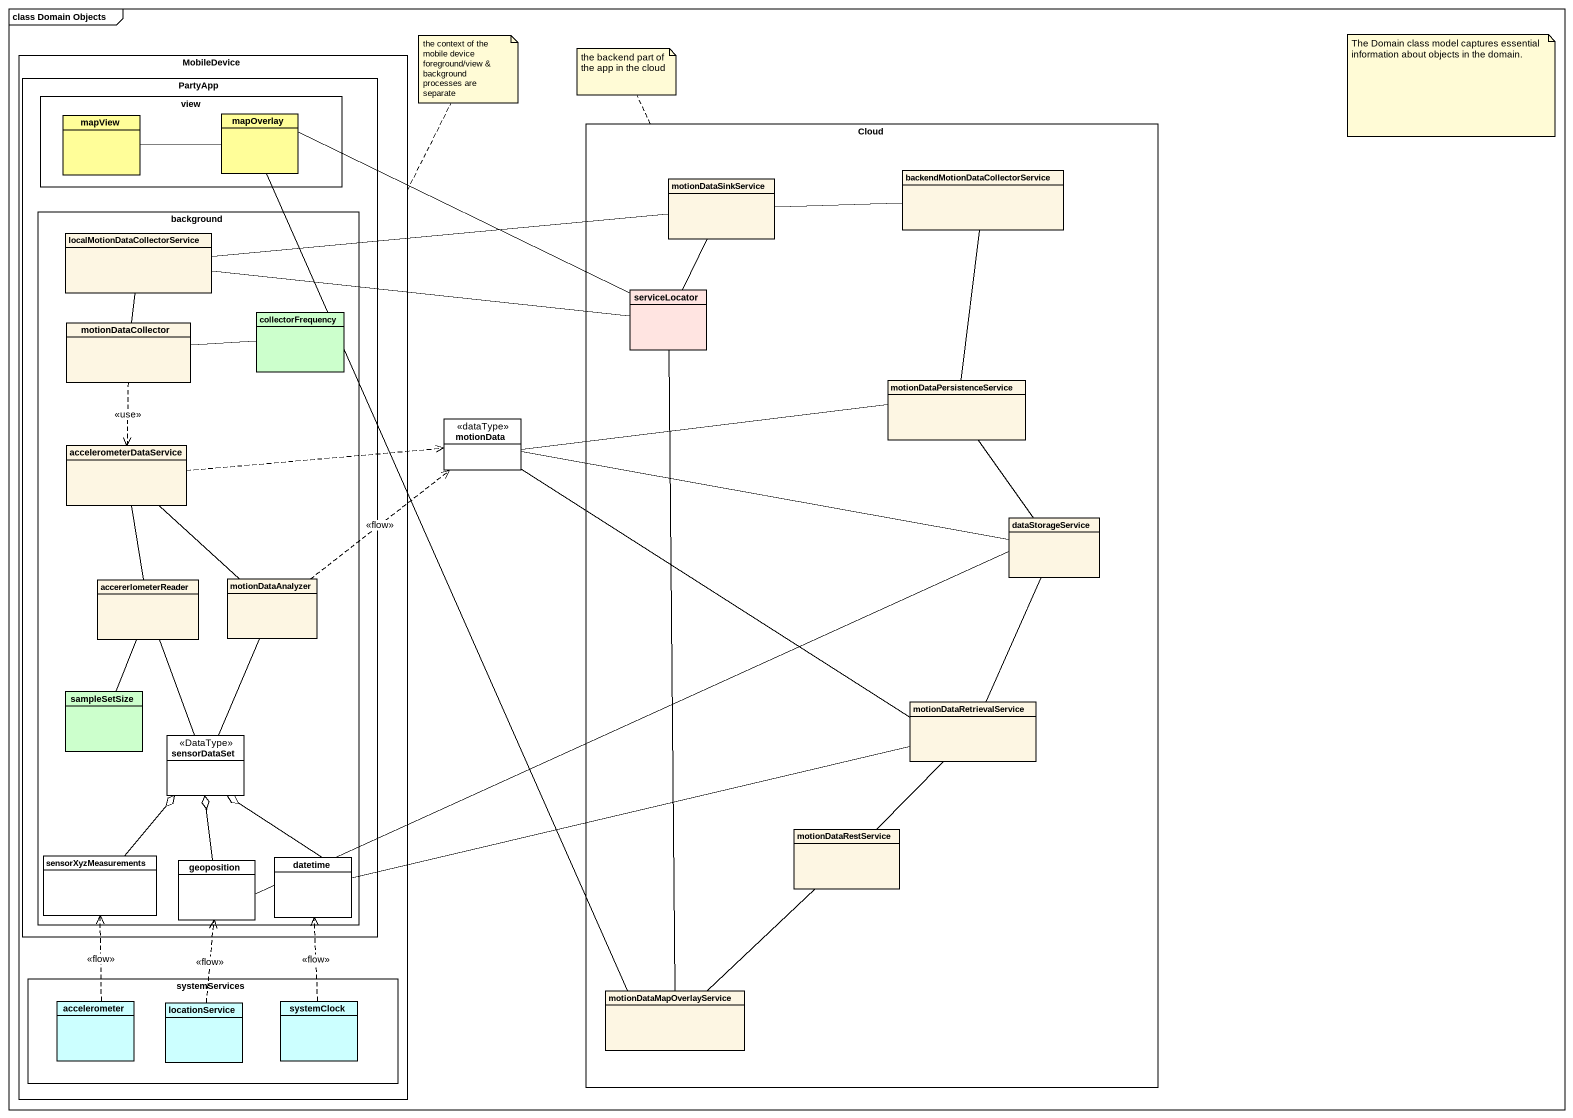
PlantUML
@startuml
mainframe class Domain Objects
hide circle
hide empty members
rectangle MobileDevice {
  rectangle PartyApp {
    rectangle view {
      class mapView #FFFE99
      class mapOverlay #FFFE99
    }
    rectangle background {
      class "localMotionDataCollectorService" as localMotionDataCollectorServ
      class collectorFrequency #CCFFCC
      class motionDataCollector
      class accelerometerDataService
      class accererlometerReader
      class motionDataAnalyzer
      class sampleSetSize #CCFFCC
      class sensorDataSet <<DataType>> #FFFFFF
      class sensorXyzMeasurements #FFFFFF
      class geoposition #FFFFFF
      class datetime #FFFFFF
    }
  }
  rectangle systemServices {
    class accelerometer #CCFFFF
    class locationService #CCFFFF
    class systemClock #CCFFFF
  }
}
rectangle "Cloud" as Cloud_ {
  class motionDataSinkService
  class "backendMotionDataCollectorService" as backendMotionDataCollectorSe
  class serviceLocator #FFE4E1
  class motionDataPersistenceService
  class dataStorageService
  class motionDataRetrievalService
  class motionDataRestService
  class motionDataMapOverlayService
}
class motionData <<dataType>> #FFFFFF
mapOverlay -left- mapView
mapOverlay -right- serviceLocator
backendMotionDataCollectorSe -left- motionDataSinkService
backendMotionDataCollectorSe -- motionDataPersistenceService
localMotionDataCollectorServ -right- motionDataSinkService
localMotionDataCollectorServ -right- serviceLocator
serviceLocator -up- motionDataSinkService
serviceLocator -- motionDataMapOverlayService
motionDataCollector -up- localMotionDataCollectorServ
motionDataCollector -right- collectorFrequency
motionDataCollector ..> accelerometerDataService : <<use>>
motionDataPersistenceService -left- motionData
motionDataPersistenceService -- dataStorageService
accelerometerDataService .right.> motionData
accelerometerDataService -- accererlometerReader
accelerometerDataService -- motionDataAnalyzer
dataStorageService -left- motionData
dataStorageService -left- geoposition
accererlometerReader -- sampleSetSize
accererlometerReader -- sensorDataSet
motionDataAnalyzer .up.> motionData : <<flow>>
motionDataAnalyzer -- sensorDataSet
motionDataRetrievalService -left- motionData
motionDataRetrievalService -up- dataStorageService
motionDataRetrievalService -- motionDataRestService
motionDataRetrievalService -left- datetime
motionDataRestService -- motionDataMapOverlayService
sensorXyzMeasurements -up-o sensorDataSet
geoposition -up-o sensorDataSet
datetime -up-o sensorDataSet
accelerometer .up.> sensorXyzMeasurements : <<flow>>
locationService .up.> geoposition : <<flow>>
systemClock .up.> datetime : <<flow>>
motionDataMapOverlayService -up- mapOverlay
note top of MobileDevice
  the context of the mobile device
  foreground/view & background processes are separate
end note
note as N2
  The Domain class model captures essential information about objects in the domain.
end note
note top of Cloud_ : the backend part of the app in the cloud
@enduml
